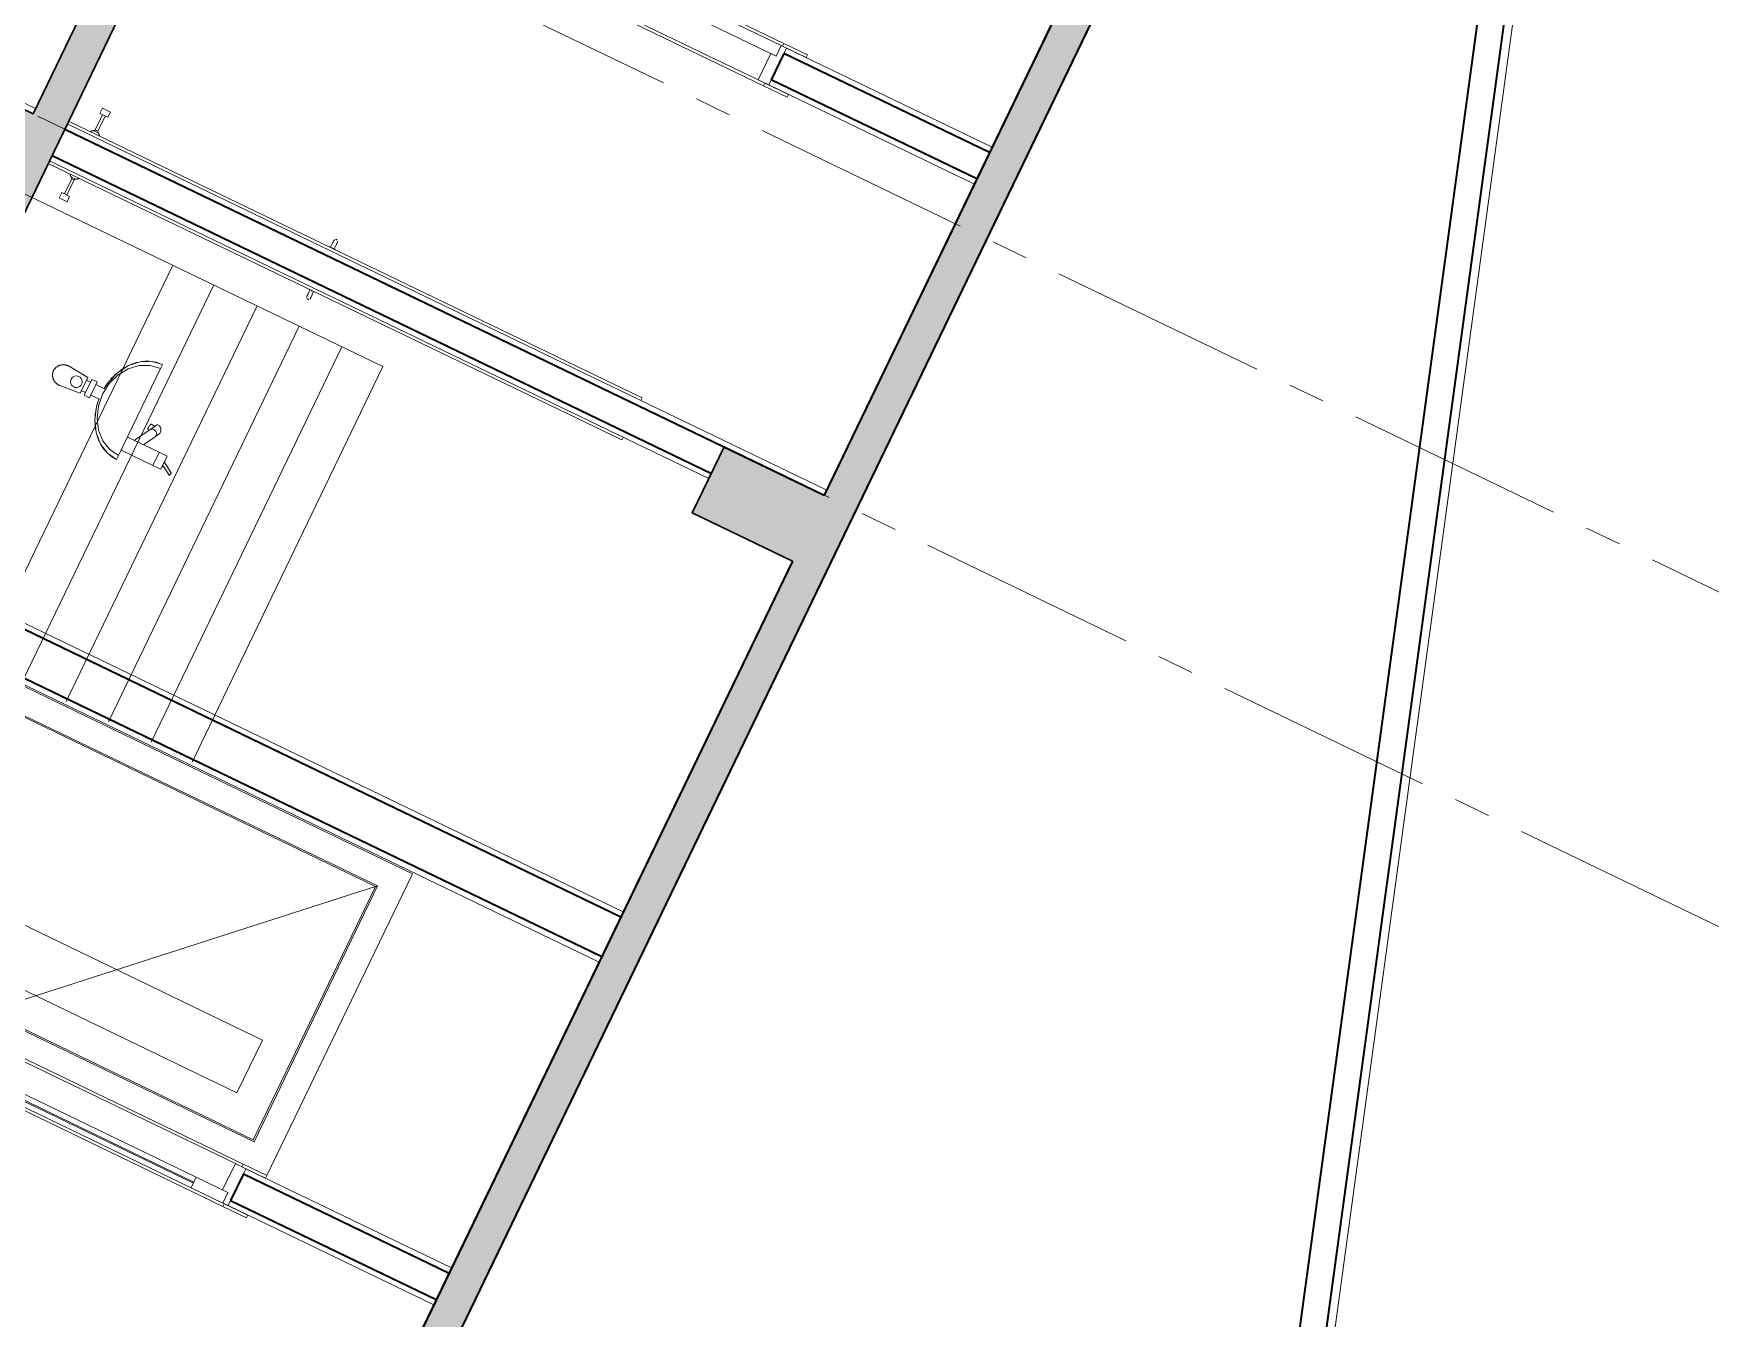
# Model space of a CAD drawing. Header units: millimetres. Extents: x 1373 to 40779, y 1939 to 6439.
# Drawn here: x 4977 to 5120.2, y 4655 to 4764.8 of the extents above; entities that cross this region are included whole.
import ezdxf

# ---------------------------------------------------------------- set-up
doc = ezdxf.new("R2010")
doc.units = ezdxf.units.MM
doc.linetypes.add('IMPORT-CENTER2', pattern=[112.5, 75, -12.5, 12.5, -12.5])
for name, color, linetype, lineweight in [('A-AREA-IDEN', 2, 'Continuous', 18), ('A-DETL', 6, 'Continuous', 30), ('A-DETL-GENF', 92, 'Continuous', 18), ('A-DOOR', 31, 'Continuous', 18), ('A-DOOR-FRAM', 31, 'Continuous', 18), ('A-FLOR-FNSH', 192, 'Continuous', 35), ('A-ROOF', 132, 'Continuous', 18), ('A-ROOF-FNSH', 132, 'Continuous', 18), ('A-WALL', 20, 'Continuous', 9), ('A-WALL-FNSH', 113, 'Continuous', 18), ('HESAPLAMALAR', 2, 'Continuous', 30), ('P-SANR-FIXT', 6, 'Continuous', 18), ('S-GRID', 252, 'IMPORT-CENTER2', 5), ('YAZI', 2, 'Continuous', 18)]:
    doc.layers.add(name, color=color, linetype=linetype, lineweight=lineweight)

# ---------------------------------------------------------------- blocks, each defined once
blk = doc.blocks.new('_MB_KAPI_CAMLI_B - _m_kapı_100_camlı-2073306-Schnitt 1')
at = {"layer": 'A-DOOR'}
for p, q in [((-493.75, 500.7), (-495.25, 500.7)), ((-495.25, 499.3), (-493.75, 499.3)), ((-493.75, 501.22), (-493.75, 500)), ((-493.75, 500), (-493.75, 498.78)), ((-500.65, 411.5), (-502.65, 411.5)), ((-502.65, 408.5), (-502.65, 411.5)), ((-502.65, 408.5), (-500.65, 408.5)), ((-500.65, 408.5), (-500.65, 411.5)), ((-494.9, 410.5), (-500.65, 410.5)), ((-500.65, 409.5), (-494.9, 409.5)), ((-494.9, 409.5), (-494.9, 410.5)), ((-494.48, 410.81), (-494.48, 409.19)), ((-494.48, 409.6), (-494.48, 409.19))]:
    blk.add_line(p, q, dxfattribs=at)
at = {"layer": 'A-DOOR', "flags": 128}
for points in [[(-495.25, 500.7), (-495.29, 500.7), (-495.33, 500.7), (-495.37, 500.7), (-495.41, 500.7), (-495.45, 500.7), (-495.49, 500.7), (-495.52, 500.7), (-495.56, 500.7), (-495.6, 500.7), (-495.64, 500.7), (-495.67, 500.7), (-495.71, 500.7), (-495.75, 500.7), (-495.78, 500.7), (-495.81, 500.7), (-495.85, 500.7), (-495.88, 500.7), (-495.91, 500.7), (-495.94, 500.7), (-495.97, 500.7), (-495.99, 500.7), (-496.02, 500.7), (-496.04, 500.7), (-496.07, 500.7), (-496.09, 500.7), (-496.11, 500.7), (-496.13, 500.7), (-496.15, 500.7), (-496.17, 500.7), (-496.18, 500.7), (-496.19, 500.7), (-496.21, 500.7), (-496.22, 500.7), (-496.23, 500.7), (-496.23, 500.7), (-496.24, 500.7), (-496.24, 500.7), (-496.25, 500.7), (-496.25, 500.7)], [(-496.25, 499.3), (-496.25, 499.3), (-496.25, 499.3), (-496.24, 499.3), (-496.24, 499.3), (-496.23, 499.3), (-496.22, 499.3), (-496.21, 499.3), (-496.2, 499.3), (-496.18, 499.3), (-496.17, 499.3), (-496.15, 499.3), (-496.14, 499.3), (-496.12, 499.3), (-496.1, 499.3), (-496.07, 499.3), (-496.05, 499.3), (-496.03, 499.3), (-496, 499.3), (-495.97, 499.3), (-495.95, 499.3), (-495.92, 499.3), (-495.89, 499.3), (-495.85, 499.3), (-495.82, 499.3), (-495.79, 499.3), (-495.75, 499.3), (-495.72, 499.3), (-495.68, 499.3), (-495.65, 499.3), (-495.61, 499.3), (-495.57, 499.3), (-495.54, 499.3), (-495.5, 499.3), (-495.46, 499.3), (-495.42, 499.3), (-495.38, 499.3), (-495.34, 499.3), (-495.3, 499.3), (-495.26, 499.3), (-495.25, 499.3)], [(-494.9, 410.5), (-494.88, 410.5), (-494.86, 410.51), (-494.84, 410.51), (-494.82, 410.52), (-494.8, 410.52), (-494.78, 410.53), (-494.76, 410.54), (-494.74, 410.54), (-494.72, 410.55), (-494.7, 410.56), (-494.68, 410.57), (-494.66, 410.58), (-494.65, 410.6), (-494.63, 410.61), (-494.62, 410.62), (-494.6, 410.64), (-494.58, 410.65), (-494.57, 410.67), (-494.56, 410.68), (-494.54, 410.7), (-494.53, 410.71), (-494.52, 410.73), (-494.51, 410.75), (-494.5, 410.77), (-494.49, 410.79), (-494.48, 410.8), (-494.48, 410.81)], [(-494.48, 409.19), (-494.49, 409.21), (-494.5, 409.23), (-494.51, 409.25), (-494.52, 409.27), (-494.53, 409.28), (-494.54, 409.3), (-494.56, 409.32), (-494.57, 409.33), (-494.58, 409.35), (-494.6, 409.36), (-494.61, 409.38), (-494.63, 409.39), (-494.65, 409.4), (-494.66, 409.41), (-494.68, 409.43), (-494.7, 409.44), (-494.72, 409.45), (-494.74, 409.46), (-494.75, 409.46), (-494.77, 409.47), (-494.79, 409.48), (-494.81, 409.48), (-494.83, 409.49), (-494.85, 409.49), (-494.87, 409.5), (-494.9, 409.5), (-494.9, 409.5)], [(-494.48, 410.81), (-494.45, 410.88), (-494.41, 410.95), (-494.37, 411.02), (-494.33, 411.09), (-494.28, 411.15), (-494.24, 411.22), (-494.19, 411.28), (-494.13, 411.34), (-494.08, 411.4), (-494.02, 411.46), (-493.96, 411.51), (-493.9, 411.56), (-493.84, 411.61), (-493.77, 411.66), (-493.7, 411.7), (-493.64, 411.74)], [(-493.63, 408.26), (-493.69, 408.3), (-493.76, 408.34), (-493.83, 408.38), (-493.89, 408.43), (-493.95, 408.48), (-494.01, 408.54), (-494.07, 408.59), (-494.13, 408.65), (-494.18, 408.71), (-494.23, 408.77), (-494.28, 408.84), (-494.32, 408.9), (-494.36, 408.97), (-494.4, 409.04), (-494.44, 409.11), (-494.47, 409.18), (-494.48, 409.19)]]:
    blk.add_lwpolyline(points, dxfattribs=at)
at = {"layer": 'A-DOOR'}
for start, end in [(150, 180), (180, 210), (75, 120), (240, 285)]:
    blk.add_arc((-496.25, 500), 0.7, start, end, dxfattribs=at)
blk = doc.blocks.new('_MB_KAPI_CAMLI_B - _m_kapı_100_camlı-V2-Schnitt 1')
at = {"layer": 'A-DOOR'}
for p, q in [((-205.65, 505), (-304.15, 608.5)), ((-207.65, 608), (-303.65, 608)), ((-303.65, 400), (-303.65, 608)), ((-207.65, 608), (-207.65, 400)), ((-239.65, 596), (-239.65, 416)), ((-239.65, 596), (-219.65, 596)), ((-219.65, 500.66), (-219.65, 596)), ((-205.65, 505), (-304.15, 400)), ((-217.65, 506.52), (-217.65, 500.67)), ((-214.32, 507.19), (-216.98, 507.19)), ((-213.65, 487.86), (-213.65, 506.52)), ((-216.65, 500.7), (-227.65, 500.7)), ((-227.65, 500.7), (-227.65, 500)), ((-227.65, 500), (-227.65, 499.3)), ((-227.65, 499.3), (-216.65, 499.3)), ((-219.65, 416), (-219.65, 499.32)), ((-217.65, 499.32), (-217.65, 487.86)), ((-216.98, 487.19), (-214.32, 487.19)), ((-215.9, 489.76), (-215.9, 491.39)), ((-215.4, 489.76), (-215.9, 489.76)), ((-215.4, 491.39), (-215.4, 489.76)), ((-239.65, 416), (-219.65, 416))]:
    blk.add_line(p, q, dxfattribs=at)
at = {"layer": 'A-DOOR', "flags": 128}
for points in [[(-215.65, 500.7), (-215.65, 500.7), (-215.65, 500.7), (-215.66, 500.7), (-215.66, 500.7), (-215.67, 500.7), (-215.68, 500.7), (-215.69, 500.7), (-215.7, 500.7), (-215.71, 500.7), (-215.73, 500.7), (-215.74, 500.7), (-215.76, 500.7), (-215.78, 500.7), (-215.8, 500.7), (-215.82, 500.7), (-215.85, 500.7), (-215.87, 500.7), (-215.9, 500.7), (-215.92, 500.7), (-215.95, 500.7), (-215.98, 500.7), (-216.01, 500.7), (-216.04, 500.7), (-216.08, 500.7), (-216.11, 500.7), (-216.14, 500.7), (-216.18, 500.7), (-216.21, 500.7), (-216.25, 500.7), (-216.29, 500.7), (-216.32, 500.7), (-216.36, 500.7), (-216.4, 500.7), (-216.44, 500.7), (-216.48, 500.7), (-216.52, 500.7), (-216.56, 500.7), (-216.6, 500.7), (-216.64, 500.7), (-216.65, 500.7)], [(-216.65, 499.3), (-216.61, 499.3), (-216.57, 499.3), (-216.53, 499.3), (-216.49, 499.3), (-216.45, 499.3), (-216.41, 499.3), (-216.37, 499.3), (-216.33, 499.3), (-216.3, 499.3), (-216.26, 499.3), (-216.22, 499.3), (-216.19, 499.3), (-216.15, 499.3), (-216.12, 499.3), (-216.08, 499.3), (-216.05, 499.3), (-216.02, 499.3), (-215.99, 499.3), (-215.96, 499.3), (-215.93, 499.3), (-215.9, 499.3), (-215.88, 499.3), (-215.85, 499.3), (-215.83, 499.3), (-215.81, 499.3), (-215.79, 499.3), (-215.77, 499.3), (-215.75, 499.3), (-215.73, 499.3), (-215.72, 499.3), (-215.7, 499.3), (-215.69, 499.3), (-215.68, 499.3), (-215.67, 499.3), (-215.66, 499.3), (-215.66, 499.3), (-215.65, 499.3), (-215.65, 499.3), (-215.65, 499.3)]]:
    blk.add_lwpolyline(points, dxfattribs=at)
at = {"layer": 'A-DOOR'}
for centre, radius, start, end in [((-216.98, 506.52), 0.668, 90, 180), ((-214.32, 506.52), 0.668, 0, 90), ((-215.65, 500), 1.22, 0, 146.1363), ((-215.65, 500), 1.22, 213.8668, 0), ((-215.65, 500), 0.7, 60, 105), ((-215.65, 500), 0.7, 255, 300), ((-215.65, 500), 0.7, 0, 30), ((-215.65, 500), 0.7, 330, 0), ((-216.98, 487.86), 0.668, 180, 270), ((-215.65, 491.83), 0.5, 300, 240), ((-214.32, 487.86), 0.668, 270, 0), ((-215.65, 410), 3, 90, 270), ((-215.65, 410), 3, 270, 90), ((-215.65, 410), 1.98, 180, 270), ((-215.65, 410), 1.98, 120.302, 150.8747), ((-215.65, 410), 1.5, 90, 270), ((-215.65, 410), 1.98, 90, 105.0438), ((-215.65, 410), 1.98, 0, 90), ((-215.65, 410), 1.5, 270, 90), ((-215.65, 410), 1.98, 270, 285.0438), ((-215.65, 410), 1.98, 300.302, 330.8747)]:
    blk.add_arc(centre, radius, start, end, dxfattribs=at)
at = {"layer": 'A-DOOR-FRAM'}
for p, q in [((-198.65, 617.5), (-313.15, 617.5)), ((-313.15, 617.5), (-313.15, 400)), ((-304.15, 608.5), (-207.15, 608.5)), ((-304.15, 400), (-304.15, 608.5)), ((-303.65, 400), (-303.65, 608)), ((-303.65, 608), (-207.65, 608)), ((-207.65, 400), (-207.65, 608)), ((-207.15, 608.5), (-207.15, 400))]:
    blk.add_line(p, q, dxfattribs=at)
blk = doc.blocks.new('_MB_KAPI_CAMLI_B - _m_kapı_80_camlı-2074372-Schnitt 1')
at = {"layer": 'A-DOOR'}
for p, q in [((-187.65, 608), (-187.65, 596)), ((-183.65, 608), (-187.65, 608)), ((-183.65, 596), (-183.65, 608)), ((-187.65, 596), (-183.65, 596)), ((-187.65, 416), (-187.65, 596)), ((-185.45, 596), (-185.85, 596)), ((-185.85, 596), (-185.85, 416)), ((-185.45, 416), (-185.45, 596)), ((-183.65, 416), (-183.65, 596)), ((-187.65, 507.19), (-188.45, 507.19)), ((-188.45, 507.19), (-188.45, 507.1)), ((-188.45, 507.19), (-188.45, 506.52)), ((-188.45, 487.86), (-188.45, 506.52)), ((-182.85, 507.19), (-183.65, 507.19)), ((-182.85, 506.52), (-182.85, 507.19)), ((-182.85, 507.1), (-182.85, 507.19)), ((-182.85, 506.52), (-182.85, 487.86)), ((-188.75, 500.7), (-190.25, 500.7)), ((-190.25, 499.3), (-188.75, 499.3)), ((-188.45, 501.22), (-188.75, 501.22)), ((-188.75, 501.22), (-188.75, 500)), ((-188.75, 500), (-188.75, 498.78)), ((-188.75, 498.78), (-188.45, 498.78)), ((-182.55, 501.22), (-182.85, 501.22)), ((-182.85, 498.78), (-182.55, 498.78)), ((-182.55, 500), (-182.55, 501.22)), ((-181.05, 500.7), (-182.55, 500.7)), ((-182.55, 498.78), (-182.55, 500)), ((-182.55, 499.3), (-181.05, 499.3)), ((-188.45, 487.86), (-188.45, 487.19)), ((-188.45, 487.28), (-188.45, 487.19)), ((-188.45, 487.19), (-187.65, 487.19)), ((-183.65, 487.19), (-182.85, 487.19)), ((-182.85, 487.19), (-182.85, 487.86)), ((-182.85, 487.19), (-182.85, 487.28)), ((-187.65, 416), (-187.65, 400)), ((-183.65, 416), (-187.65, 416)), ((-185.85, 416), (-185.45, 416)), ((-183.65, 400), (-183.65, 416)), ((-183.35, 413), (-183.65, 413)), ((-183.35, 413), (-183.35, 407)), ((-183.65, 407), (-183.35, 407)), ((-181.82, 409.19), (-181.82, 410.81)), ((-175.65, 410.5), (-181.4, 410.5)), ((-181.4, 410.5), (-181.4, 409.5)), ((-181.4, 409.5), (-175.65, 409.5)), ((-173.65, 411.5), (-175.65, 411.5)), ((-175.65, 411.5), (-175.65, 408.5)), ((-175.65, 408.5), (-173.65, 408.5)), ((-173.65, 411.5), (-173.65, 408.5)), ((-187.65, 400), (-183.65, 400))]:
    blk.add_line(p, q, dxfattribs=at)
at = {"layer": 'A-DOOR', "flags": 128}
for points in [[(-191.95, 500.03), (-191.95, 500.06), (-191.94, 500.08), (-191.94, 500.11), (-191.93, 500.14), (-191.93, 500.17), (-191.92, 500.19), (-191.91, 500.22), (-191.9, 500.25), (-191.89, 500.27), (-191.88, 500.3), (-191.87, 500.32), (-191.86, 500.35), (-191.84, 500.37), (-191.83, 500.4), (-191.81, 500.42), (-191.79, 500.44), (-191.77, 500.46), (-191.76, 500.48), (-191.74, 500.5), (-191.72, 500.52), (-191.69, 500.54), (-191.67, 500.56), (-191.65, 500.57), (-191.63, 500.59)], [(-191.64, 499.42), (-191.67, 499.44), (-191.69, 499.46), (-191.71, 499.47), (-191.73, 499.49), (-191.75, 499.51), (-191.77, 499.53), (-191.79, 499.55), (-191.81, 499.58), (-191.82, 499.6), (-191.84, 499.62), (-191.85, 499.65), (-191.87, 499.67), (-191.88, 499.7), (-191.89, 499.72), (-191.9, 499.75), (-191.91, 499.77), (-191.92, 499.8), (-191.93, 499.83), (-191.93, 499.85), (-191.94, 499.88), (-191.94, 499.91), (-191.95, 499.94), (-191.95, 499.96)], [(-191.25, 499.3), (-191.28, 499.3), (-191.3, 499.3), (-191.33, 499.31), (-191.36, 499.31), (-191.39, 499.31), (-191.41, 499.32), (-191.44, 499.33), (-191.47, 499.34), (-191.5, 499.34), (-191.52, 499.36), (-191.55, 499.37), (-191.57, 499.38), (-191.6, 499.39)], [(-191.58, 500.62), (-191.55, 500.63), (-191.53, 500.64), (-191.5, 500.65), (-191.48, 500.66), (-191.45, 500.67), (-191.42, 500.68), (-191.4, 500.68), (-191.37, 500.69), (-191.34, 500.69), (-191.31, 500.7), (-191.28, 500.7), (-191.26, 500.7), (-191.25, 500.7)], [(-191.25, 500.7), (-191.25, 500.7), (-191.25, 500.7), (-191.24, 500.7), (-191.24, 500.7), (-191.23, 500.7), (-191.22, 500.7), (-191.21, 500.7), (-191.2, 500.7), (-191.18, 500.7), (-191.17, 500.7), (-191.15, 500.7), (-191.14, 500.7), (-191.12, 500.7), (-191.1, 500.7), (-191.07, 500.7), (-191.05, 500.7), (-191.03, 500.7), (-191, 500.7), (-190.97, 500.7), (-190.95, 500.7), (-190.92, 500.7), (-190.89, 500.7), (-190.85, 500.7), (-190.82, 500.7), (-190.79, 500.7), (-190.75, 500.7), (-190.72, 500.7), (-190.68, 500.7), (-190.65, 500.7), (-190.61, 500.7), (-190.57, 500.7), (-190.54, 500.7), (-190.5, 500.7), (-190.46, 500.7), (-190.42, 500.7), (-190.38, 500.7), (-190.34, 500.7), (-190.3, 500.7), (-190.26, 500.7), (-190.25, 500.7)], [(-190.25, 499.3), (-190.29, 499.3), (-190.33, 499.3), (-190.37, 499.3), (-190.41, 499.3), (-190.45, 499.3), (-190.49, 499.3), (-190.52, 499.3), (-190.56, 499.3), (-190.6, 499.3), (-190.64, 499.3), (-190.67, 499.3), (-190.71, 499.3), (-190.75, 499.3), (-190.78, 499.3), (-190.81, 499.3), (-190.85, 499.3), (-190.88, 499.3), (-190.91, 499.3), (-190.94, 499.3), (-190.97, 499.3), (-190.99, 499.3), (-191.02, 499.3), (-191.04, 499.3), (-191.07, 499.3), (-191.09, 499.3), (-191.11, 499.3), (-191.13, 499.3), (-191.15, 499.3), (-191.17, 499.3), (-191.18, 499.3), (-191.19, 499.3), (-191.21, 499.3), (-191.22, 499.3), (-191.23, 499.3), (-191.23, 499.3), (-191.24, 499.3), (-191.24, 499.3), (-191.25, 499.3), (-191.25, 499.3)], [(-181.05, 500.7), (-181.01, 500.7), (-180.97, 500.7), (-180.93, 500.7), (-180.89, 500.7), (-180.85, 500.7), (-180.81, 500.7), (-180.77, 500.7), (-180.73, 500.7), (-180.7, 500.7), (-180.66, 500.7), (-180.62, 500.7), (-180.59, 500.7), (-180.55, 500.7), (-180.52, 500.7), (-180.48, 500.7), (-180.45, 500.7), (-180.42, 500.7), (-180.39, 500.7), (-180.36, 500.7), (-180.33, 500.7), (-180.3, 500.7), (-180.28, 500.7), (-180.25, 500.7), (-180.23, 500.7), (-180.21, 500.7), (-180.19, 500.7), (-180.17, 500.7), (-180.15, 500.7), (-180.13, 500.7), (-180.12, 500.7), (-180.1, 500.7), (-180.09, 500.7), (-180.08, 500.7), (-180.07, 500.7), (-180.06, 500.7), (-180.06, 500.7), (-180.05, 500.7), (-180.05, 500.7), (-180.05, 500.7)], [(-180.05, 499.3), (-180.05, 499.3), (-180.05, 499.3), (-180.06, 499.3), (-180.06, 499.3), (-180.07, 499.3), (-180.08, 499.3), (-180.09, 499.3), (-180.1, 499.3), (-180.11, 499.3), (-180.13, 499.3), (-180.14, 499.3), (-180.16, 499.3), (-180.18, 499.3), (-180.2, 499.3), (-180.22, 499.3), (-180.25, 499.3), (-180.27, 499.3), (-180.3, 499.3), (-180.32, 499.3), (-180.35, 499.3), (-180.38, 499.3), (-180.41, 499.3), (-180.44, 499.3), (-180.48, 499.3), (-180.51, 499.3), (-180.54, 499.3), (-180.58, 499.3), (-180.61, 499.3), (-180.65, 499.3), (-180.69, 499.3), (-180.72, 499.3), (-180.76, 499.3), (-180.8, 499.3), (-180.84, 499.3), (-180.88, 499.3), (-180.92, 499.3), (-180.96, 499.3), (-181, 499.3), (-181.04, 499.3), (-181.05, 499.3)], [(-180.05, 500.7), (-180.02, 500.7), (-179.99, 500.7), (-179.96, 500.69), (-179.94, 500.69), (-179.91, 500.69), (-179.88, 500.68), (-179.86, 500.67), (-179.83, 500.66), (-179.8, 500.66), (-179.78, 500.64), (-179.75, 500.63), (-179.73, 500.62), (-179.7, 500.61)], [(-179.72, 499.38), (-179.74, 499.37), (-179.77, 499.36), (-179.79, 499.35), (-179.82, 499.34), (-179.85, 499.33), (-179.87, 499.32), (-179.9, 499.32), (-179.93, 499.31), (-179.96, 499.31), (-179.99, 499.3), (-180.01, 499.3), (-180.04, 499.3), (-180.05, 499.3)], [(-179.35, 499.97), (-179.35, 499.94), (-179.35, 499.92), (-179.36, 499.89), (-179.36, 499.86), (-179.37, 499.83), (-179.38, 499.81), (-179.38, 499.78), (-179.39, 499.75), (-179.4, 499.73), (-179.42, 499.7), (-179.43, 499.68), (-179.44, 499.65), (-179.46, 499.63), (-179.47, 499.6), (-179.49, 499.58), (-179.5, 499.56), (-179.52, 499.54), (-179.54, 499.52), (-179.56, 499.5), (-179.58, 499.48), (-179.6, 499.46), (-179.62, 499.44), (-179.65, 499.43), (-179.67, 499.41)], [(-179.65, 500.58), (-179.63, 500.56), (-179.61, 500.54), (-179.59, 500.53), (-179.57, 500.51), (-179.55, 500.49), (-179.53, 500.47), (-179.51, 500.45), (-179.49, 500.42), (-179.48, 500.4), (-179.46, 500.38), (-179.44, 500.35), (-179.43, 500.33), (-179.42, 500.3), (-179.41, 500.28), (-179.4, 500.25), (-179.39, 500.23), (-179.38, 500.2), (-179.37, 500.17), (-179.36, 500.15), (-179.36, 500.12), (-179.35, 500.09), (-179.35, 500.06), (-179.35, 500.04)], [(-183.35, 411.98), (-183.27, 411.96), (-183.19, 411.95), (-183.11, 411.93), (-183.04, 411.9), (-182.96, 411.88), (-182.89, 411.85), (-182.81, 411.82), (-182.74, 411.78), (-182.67, 411.74), (-182.6, 411.7), (-182.53, 411.66), (-182.47, 411.62), (-182.41, 411.57), (-182.34, 411.52), (-182.28, 411.46), (-182.23, 411.41), (-182.17, 411.35), (-182.12, 411.29), (-182.07, 411.23), (-182.02, 411.16), (-181.98, 411.1), (-181.93, 411.03), (-181.89, 410.96), (-181.86, 410.89), (-181.82, 410.82), (-181.82, 410.81)], [(-181.82, 409.19), (-181.85, 409.12), (-181.89, 409.05), (-181.93, 408.98), (-181.97, 408.91), (-182.01, 408.85), (-182.06, 408.78), (-182.11, 408.72), (-182.16, 408.66), (-182.22, 408.6), (-182.28, 408.54), (-182.34, 408.49), (-182.4, 408.44), (-182.46, 408.39), (-182.53, 408.34), (-182.59, 408.3), (-182.66, 408.26), (-182.73, 408.22), (-182.8, 408.19), (-182.88, 408.15), (-182.95, 408.13), (-183.03, 408.1), (-183.1, 408.08), (-183.18, 408.06), (-183.26, 408.04), (-183.34, 408.02), (-183.35, 408.02)], [(-181.82, 410.81), (-181.81, 410.79), (-181.8, 410.77), (-181.79, 410.75), (-181.78, 410.73), (-181.77, 410.72), (-181.75, 410.7), (-181.74, 410.68), (-181.73, 410.67), (-181.71, 410.65), (-181.7, 410.64), (-181.68, 410.62), (-181.67, 410.61), (-181.65, 410.6), (-181.63, 410.59), (-181.62, 410.57), (-181.6, 410.56), (-181.58, 410.55), (-181.56, 410.54), (-181.54, 410.54), (-181.52, 410.53), (-181.5, 410.52), (-181.48, 410.52), (-181.46, 410.51), (-181.44, 410.51), (-181.42, 410.5), (-181.4, 410.5), (-181.4, 410.5)], [(-181.4, 409.5), (-181.42, 409.5), (-181.44, 409.49), (-181.46, 409.49), (-181.48, 409.48), (-181.5, 409.48), (-181.52, 409.47), (-181.54, 409.46), (-181.56, 409.46), (-181.58, 409.45), (-181.6, 409.44), (-181.61, 409.43), (-181.63, 409.42), (-181.65, 409.4), (-181.67, 409.39), (-181.68, 409.38), (-181.7, 409.36), (-181.71, 409.35), (-181.73, 409.33), (-181.74, 409.32), (-181.75, 409.3), (-181.77, 409.29), (-181.78, 409.27), (-181.79, 409.25), (-181.8, 409.23), (-181.81, 409.21), (-181.82, 409.2), (-181.82, 409.19)]]:
    blk.add_lwpolyline(points, dxfattribs=at)
at = {"layer": 'A-DOOR'}
for centre, start, end in [((-191.25, 500), 0, 180), ((-191.25, 500), 180, 0), ((-180.05, 500), 0, 180), ((-180.05, 500), 180, 0)]:
    blk.add_arc(centre, 0.7, start, end, dxfattribs=at)
at = {"layer": 'A-DOOR-FRAM'}
for p, q in [((-198.65, 617.5), (-198.65, 608.5)), ((-197.65, 617.5), (-198.65, 617.5)), ((-197.65, 608.5), (-197.65, 617.5)), ((-182.65, 617.5), (-183.65, 617.5)), ((-183.65, 617.5), (-183.65, 608.5)), ((-182.65, 608.5), (-182.65, 617.5)), ((-198.65, 608.5), (-197.65, 608.5)), ((-198.65, 400), (-198.65, 608.5)), ((-197.65, 610), (-197.65, 606)), ((-183.65, 610), (-197.65, 610)), ((-187.65, 606), (-187.65, 608)), ((-187.65, 608), (-183.65, 608)), ((-183.65, 608), (-183.65, 610)), ((-183.65, 608.5), (-182.65, 608.5)), ((-182.65, 608.5), (-182.65, 501.06)), ((-197.65, 606), (-187.65, 606)), ((-197.65, 400), (-197.65, 606)), ((-182.65, 498.94), (-182.65, 411.64)), ((-182.65, 408.38), (-182.65, 400))]:
    blk.add_line(p, q, dxfattribs=at)
blk = doc.blocks.new('_MB_KAPI_CAMLI_B - _m_kapı_80_camlı-V3-Schnitt 1')
at = {"layer": 'A-DOOR'}
for p, q in [((-477.55, 500), (-477.55, 501.22)), ((-476.05, 500.7), (-477.55, 500.7)), ((-477.55, 498.78), (-477.55, 500)), ((-477.55, 499.3), (-476.05, 499.3)), ((-476.82, 409.19), (-476.82, 410.81)), ((-476.82, 409.19), (-476.82, 409.6)), ((-470.65, 410.5), (-476.4, 410.5)), ((-476.4, 410.5), (-476.4, 409.5)), ((-476.4, 409.5), (-470.65, 409.5)), ((-468.65, 411.5), (-470.65, 411.5)), ((-470.65, 411.5), (-470.65, 408.5)), ((-470.65, 408.5), (-468.65, 408.5)), ((-468.65, 411.5), (-468.65, 408.5))]:
    blk.add_line(p, q, dxfattribs=at)
at = {"layer": 'A-DOOR', "flags": 128}
for points in [[(-475.05, 500.7), (-475.05, 500.7), (-475.05, 500.7), (-475.06, 500.7), (-475.06, 500.7), (-475.07, 500.7), (-475.08, 500.7), (-475.09, 500.7), (-475.1, 500.7), (-475.11, 500.7), (-475.13, 500.7), (-475.14, 500.7), (-475.16, 500.7), (-475.18, 500.7), (-475.2, 500.7), (-475.22, 500.7), (-475.25, 500.7), (-475.27, 500.7), (-475.3, 500.7), (-475.32, 500.7), (-475.35, 500.7), (-475.38, 500.7), (-475.41, 500.7), (-475.44, 500.7), (-475.48, 500.7), (-475.51, 500.7), (-475.54, 500.7), (-475.58, 500.7), (-475.61, 500.7), (-475.65, 500.7), (-475.69, 500.7), (-475.72, 500.7), (-475.76, 500.7), (-475.8, 500.7), (-475.84, 500.7), (-475.88, 500.7), (-475.92, 500.7), (-475.96, 500.7), (-476, 500.7), (-476.04, 500.7), (-476.05, 500.7)], [(-476.05, 499.3), (-476.01, 499.3), (-475.97, 499.3), (-475.93, 499.3), (-475.89, 499.3), (-475.85, 499.3), (-475.81, 499.3), (-475.77, 499.3), (-475.73, 499.3), (-475.7, 499.3), (-475.66, 499.3), (-475.62, 499.3), (-475.59, 499.3), (-475.55, 499.3), (-475.52, 499.3), (-475.48, 499.3), (-475.45, 499.3), (-475.42, 499.3), (-475.39, 499.3), (-475.36, 499.3), (-475.33, 499.3), (-475.3, 499.3), (-475.28, 499.3), (-475.25, 499.3), (-475.23, 499.3), (-475.21, 499.3), (-475.19, 499.3), (-475.17, 499.3), (-475.15, 499.3), (-475.13, 499.3), (-475.12, 499.3), (-475.1, 499.3), (-475.09, 499.3), (-475.08, 499.3), (-475.07, 499.3), (-475.06, 499.3), (-475.06, 499.3), (-475.05, 499.3), (-475.05, 499.3), (-475.05, 499.3)], [(-477.67, 411.74), (-477.6, 411.7), (-477.53, 411.66), (-477.47, 411.62), (-477.41, 411.57), (-477.34, 411.52), (-477.28, 411.46), (-477.23, 411.41), (-477.17, 411.35), (-477.12, 411.29), (-477.07, 411.23), (-477.02, 411.16), (-476.98, 411.1), (-476.93, 411.03), (-476.89, 410.96), (-476.86, 410.89), (-476.82, 410.82), (-476.82, 410.81)], [(-476.82, 409.19), (-476.85, 409.12), (-476.89, 409.05), (-476.93, 408.98), (-476.97, 408.91), (-477.01, 408.85), (-477.06, 408.78), (-477.11, 408.72), (-477.16, 408.66), (-477.22, 408.6), (-477.28, 408.54), (-477.34, 408.49), (-477.4, 408.44), (-477.46, 408.39), (-477.53, 408.34), (-477.59, 408.3), (-477.66, 408.26)], [(-476.82, 410.81), (-476.81, 410.79), (-476.8, 410.77), (-476.79, 410.75), (-476.78, 410.73), (-476.77, 410.72), (-476.75, 410.7), (-476.74, 410.68), (-476.73, 410.67), (-476.71, 410.65), (-476.7, 410.64), (-476.68, 410.62), (-476.67, 410.61), (-476.65, 410.6), (-476.63, 410.59), (-476.62, 410.57), (-476.6, 410.56), (-476.58, 410.55), (-476.56, 410.54), (-476.54, 410.54), (-476.52, 410.53), (-476.5, 410.52), (-476.48, 410.52), (-476.46, 410.51), (-476.44, 410.51), (-476.42, 410.5), (-476.4, 410.5), (-476.4, 410.5)], [(-476.4, 409.5), (-476.42, 409.5), (-476.44, 409.49), (-476.46, 409.49), (-476.48, 409.48), (-476.5, 409.48), (-476.52, 409.47), (-476.54, 409.46), (-476.56, 409.46), (-476.58, 409.45), (-476.6, 409.44), (-476.61, 409.43), (-476.63, 409.42), (-476.65, 409.4), (-476.67, 409.39), (-476.68, 409.38), (-476.7, 409.36), (-476.71, 409.35), (-476.73, 409.33), (-476.74, 409.32), (-476.75, 409.3), (-476.77, 409.29), (-476.78, 409.27), (-476.79, 409.25), (-476.8, 409.23), (-476.81, 409.21), (-476.82, 409.2), (-476.82, 409.19)]]:
    blk.add_lwpolyline(points, dxfattribs=at)
at = {"layer": 'A-DOOR'}
for start, end in [(60, 105), (255, 300), (0, 30), (330, 0)]:
    blk.add_arc((-475.05, 500), 0.7, start, end, dxfattribs=at)
at = {"layer": 'A-DOOR-FRAM'}
for p, q in [((-493.65, 400), (-493.65, 617.5)), ((-492.65, 617.5), (-493.65, 617.5)), ((-477.65, 617.5), (-478.65, 617.5)), ((-477.65, 617.5), (-477.65, 400))]:
    blk.add_line(p, q, dxfattribs=at)
blk = doc.blocks.new('_MB_KAPI_CAMLI_B - _m_kapı_90_camlı-2078673-Schnitt 1')
at = {"layer": 'A-DOOR'}
for p, q in [((-618.65, 608), (-622.65, 608)), ((-622.65, 608), (-622.65, 400)), ((-618.65, 400), (-618.65, 608)), ((-622.65, 400), (-618.65, 400))]:
    blk.add_line(p, q, dxfattribs=at)
at = {"layer": 'A-DOOR-FRAM'}
for p, q in [((-623.65, 617.5), (-623.65, 608.5)), ((-622.65, 617.5), (-623.65, 617.5)), ((-622.65, 608.5), (-622.65, 617.5)), ((-607.65, 617.5), (-608.65, 617.5)), ((-608.65, 617.5), (-608.65, 608.5)), ((-607.65, 608.5), (-607.65, 617.5)), ((-623.65, 608.5), (-622.65, 608.5)), ((-623.65, 400), (-623.65, 608.5)), ((-608.65, 610), (-622.65, 610)), ((-622.65, 610), (-622.65, 608)), ((-622.65, 608), (-618.65, 608)), ((-618.65, 608), (-618.65, 606)), ((-608.65, 606), (-608.65, 610)), ((-608.65, 608.5), (-607.65, 608.5)), ((-607.65, 608.5), (-607.65, 400)), ((-618.65, 606), (-608.65, 606)), ((-608.65, 606), (-608.65, 400))]:
    blk.add_line(p, q, dxfattribs=at)
blk = doc.blocks.new('A$Cb0e8746a')
at = {"layer": 'YAZI', "linetype": 'Continuous', "lineweight": 0}
for p, q in [((0.02, 171.86), (150.05, 171.86)), ((0.02, 171.86), (0.09, 0)), ((150.05, 156.33), (0.02, 156.33)), ((150.05, 140.15), (0.02, 140.15)), ((150.05, 124.15), (0.02, 124.15)), ((150.05, 107.74), (0.02, 107.74)), ((150.05, 92.15), (0, 92.15))]:
    blk.add_line(p, q, dxfattribs=at)
blk = doc.blocks.new('A$C30a75ea0')
at = {"layer": 'A-DETL-GENF'}
h = blk.add_hatch(dxfattribs=at)
h.set_pattern_fill('ANSI33', color=153, style=0)
h.set_pattern_definition([(45, (-27770.17, 3654.365), (-4.490128, 4.490128), []), (45, (-27765.68, 3654.365), (-4.490128, 4.490128), [3.175, -1.5875])])
h.paths.add_polyline_path([(1940.75, 535.19), (1940.75, 2323.19), (2190.75, 2323.19), (2190.75, 2285.19), (2215.75, 2285.19), (2215.75, 2323.19), (2791.04, 2323.19), (2791.04, 2285.19), (2816.04, 2285.19), (2816.04, 2323.19), (2997.07, 2323.19), (2997.07, 2335.19), (2190.75, 2335.19), (1940.75, 2335.19), (1940.75, 2500.19), (1700.75, 2500.19), (1700.75, 2335.19), (601.03, 2335.19), (601.03, 2323.19), (731.03, 2323.19), (731.03, 2285.19), (756.03, 2285.19), (756.03, 2323.19), (1245.75, 2323.19), (1245.75, 2285.19), (1270.75, 2285.19), (1270.75, 2323.19), (1700.75, 2323.19), (1700.75, 2035.19), (630.76, 2035.19), (630.76, 2023.19), (731.03, 2023.19), (731.03, 1985.19), (756.03, 1985.19), (756.03, 2023.19), (1245.75, 2023.19), (1245.75, 1985.19), (1270.75, 1985.19), (1270.75, 2023.19), (1700.75, 2023.19), (1700.75, 1735.19), (630.76, 1735.19), (630.76, 1723.19), (731.03, 1723.19), (731.03, 1685.19), (756.03, 1685.19), (756.03, 1723.19), (1245.75, 1723.19), (1245.75, 1685.19), (1270.75, 1685.19), (1270.75, 1723.19), (1700.75, 1723.19), (1700.75, 1435.19), (630.76, 1435.19), (630.76, 1423.19), (731.03, 1423.19), (731.03, 1385.19), (756.03, 1385.19), (756.03, 1423.19), (1245.75, 1423.19), (1245.75, 1385.19), (1270.75, 1385.19), (1270.75, 1423.19), (1700.75, 1423.19), (1700.75, 1135.19), (630.76, 1135.19), (630.76, 1123.19), (731.03, 1123.19), (731.03, 1085.19), (756.03, 1085.19), (756.03, 1123.19), (1245.75, 1123.19), (1245.75, 1085.19), (1270.75, 1085.19), (1270.75, 1123.19), (1700.75, 1123.19), (1700.75, 835.19), (731.03, 835.19), (731.03, 805.19), (430.71, 805.19), (430.72, 535.19), (430.72, 505.19), (731.03, 505.19), (731.03, 475.19), (1700.75, 475.19), (1700.75, 345.19), (1940.75, 345.19), (1940.75, 475.19), (2816.04, 475.19), (2866.04, 475.19), (2866.04, 535.19), (2816.04, 535.19), (2816.04, 835.19), (2791.9, 835.19), (2190.75, 835.19), (2190.75, 785.19), (2215.75, 785.19), (2215.75, 823.19), (2791.9, 823.19), (2791.9, 535.19)])
h.paths.add_polyline_path([(1915.75, 385.19), (1725.75, 385.19), (1725.75, 535.19), (1725.75, 2485.19), (1915.75, 2485.19), (1915.75, 2035.19), (1915.75, 535.19)], flags=16)
h.paths.add_polyline_path([(1700.75, 535.19), (455.71, 535.19), (455.71, 790.56), (731.03, 790.56), (756.03, 789.56), (756.03, 823.19), (1245.75, 823.19), (1245.75, 785.19), (1270.75, 785.19), (1270.75, 823.19), (1700.75, 823.19)], flags=16)
at = {"layer": 'A-DETL'}
for points in [[(601.03, 2335.19), (601.03, 2323.19), (731.03, 2323.19), (731.03, 2285.19), (756.03, 2285.19), (756.03, 2323.19), (1245.75, 2323.19), (1245.75, 2285.19), (1270.75, 2285.19), (1270.75, 2323.19), (1700.75, 2323.19)], [(1700.75, 2335.19), (601.03, 2335.19)], [(630.76, 2035.19), (630.76, 2023.19), (731.03, 2023.19), (731.03, 1985.19), (756.03, 1985.19), (756.03, 2023.19), (1245.75, 2023.19), (1245.75, 1985.19), (1270.75, 1985.19), (1270.75, 2023.19), (1700.75, 2023.19)], [(1700.75, 2035.19), (630.76, 2035.19)]]:
    blk.add_lwpolyline(points, dxfattribs=at)
at = {"layer": 'A-FLOR-FNSH', "color": 250}
for p, q in [((1700.75, 2335.19), (601.03, 2335.19)), ((756.03, 2323.19), (1245.75, 2323.19)), ((1270.75, 2323.19), (1700.75, 2323.19))]:
    blk.add_line(p, q, dxfattribs=at)
at = {"layer": 'A-ROOF', "color": 241, "lineweight": 35, "true_color": 0xf7abae}
for p, q in [((608.84, 2335.19), (1503.01, 2625.73)), ((637.97, 2335.19), (1503.01, 2616.26))]:
    blk.add_line(p, q, dxfattribs=at)
at = {"layer": 'A-ROOF-FNSH', "color": 7}
blk.add_line((1503.01, 2628.88), (601.03, 2335.81), dxfattribs=at)
at = {"layer": 'A-WALL', "lineweight": 35}
for p, q in [((1115.75, 2323.19), (1115.75, 2245.19)), ((1125.75, 2323.19), (1125.75, 2245.19)), ((1245.75, 2035.19), (1245.75, 2323.19)), ((1405.75, 2323.19), (1405.75, 2035.19)), ((1420.75, 2323.19), (1420.75, 2035.19)), ((1540.75, 2245.19), (1540.75, 2323.19)), ((1550.75, 2245.19), (1550.75, 2323.19)), ((1255.75, 2035.19), (1255.75, 2285.19)), ((1115.75, 2245.19), (1125.75, 2245.19)), ((1540.75, 2245.19), (1550.75, 2245.19))]:
    blk.add_line(p, q, dxfattribs=at)
at = {"layer": 'A-WALL-FNSH', "color": 7, "lineweight": 9}
for p, q in [((1113.75, 2323.19), (1113.75, 2245.19)), ((1127.75, 2245.19), (1127.75, 2323.19)), ((1243.75, 2323.19), (1243.75, 2035.19)), ((1403.75, 2323.19), (1403.75, 2035.19)), ((1422.75, 2035.19), (1422.75, 2323.19)), ((1538.75, 2323.19), (1538.75, 2245.19)), ((1552.75, 2245.19), (1552.75, 2323.19)), ((1257.75, 2035.19), (1257.75, 2285.19)), ((1113.75, 2245.19), (1115.75, 2245.19)), ((1125.75, 2245.19), (1127.75, 2245.19)), ((1538.75, 2245.19), (1540.75, 2245.19)), ((1550.75, 2245.19), (1552.75, 2245.19)), ((1243.75, 2023.19), (1243.75, 1735.19))]:
    blk.add_line(p, q, dxfattribs=at)
at = {"layer": 'P-SANR-FIXT', "color": 8}
for p, q in [((1331.19, 2115.19), (1331.19, 2112.19)), ((1331.49, 2115.19), (1331.19, 2115.19)), ((1336.19, 2115.19), (1331.49, 2115.19)), ((1335.73, 2118.88), (1333.42, 2115.19)), ((1334.6, 2115.19), (1335.01, 2115.86)), ((1334.98, 2115.79), (1336.76, 2118.64)), ((1334.98, 2115.19), (1335.01, 2115.86)), ((1335.75, 2118.9), (1335.73, 2118.87)), ((1335.8, 2118.93), (1335.75, 2118.9)), ((1335.86, 2118.94), (1335.8, 2118.93)), ((1335.94, 2118.96), (1335.86, 2118.94)), ((1336.03, 2118.96), (1335.94, 2118.96)), ((1336.12, 2118.96), (1336.03, 2118.96)), ((1336.23, 2118.94), (1336.12, 2118.96)), ((1336.19, 2112.19), (1336.19, 2115.19)), ((1336.33, 2118.93), (1336.23, 2118.94)), ((1336.43, 2118.9), (1336.33, 2118.93)), ((1336.52, 2118.87), (1336.43, 2118.9)), ((1336.6, 2118.84), (1336.52, 2118.87)), ((1336.67, 2118.8), (1336.6, 2118.84)), ((1336.72, 2118.76), (1336.67, 2118.8)), ((1336.76, 2118.72), (1336.72, 2118.76)), ((1336.74, 2118.62), (1336.77, 2118.65)), ((1336.77, 2118.68), (1336.76, 2118.72)), ((1336.77, 2118.65), (1336.77, 2118.68)), ((1322.96, 2108.17), (1322.93, 2107.91)), ((1322.93, 2107.91), (1322.97, 2107.69)), ((1323.06, 2108.44), (1322.96, 2108.17)), ((1322.97, 2107.69), (1323.09, 2107.49)), ((1323.23, 2108.71), (1323.06, 2108.44)), ((1323.45, 2108.96), (1323.23, 2108.71)), ((1323.73, 2109.19), (1323.45, 2108.96)), ((1324.03, 2109.38), (1323.73, 2109.19)), ((1324.35, 2109.53), (1324.03, 2109.38)), ((1324.68, 2109.62), (1324.35, 2109.53)), ((1324.99, 2109.65), (1324.68, 2109.62)), ((1325.27, 2109.62), (1324.99, 2109.65)), ((1325.5, 2109.53), (1325.27, 2109.62)), ((1327.06, 2108.64), (1325.51, 2109.52)), ((1331.2, 2106.28), (1327.06, 2108.64)), ((1331.19, 2112.19), (1331.49, 2112.19)), ((1331.19, 2112.19), (1331.19, 2100.19)), ((1331.49, 2112.19), (1331.19, 2112.19)), ((1331.49, 2112.19), (1336.19, 2112.19)), ((1336.19, 2112.19), (1331.49, 2112.19)), ((1336.19, 2100.19), (1336.19, 2112.19)), ((1323.11, 2107.47), (1323.26, 2107.35)), ((1323.26, 2107.35), (1323.95, 2106.96)), ((1323.26, 2107.35), (1323.5, 2107.26)), ((1323.86, 2107.06), (1323.68, 2105.62)), ((1324.75, 2106.5), (1325.57, 2106.03)), ((1325.57, 2106.03), (1331.25, 2102.79)), ((1325.87, 2105.35), (1325.93, 2105.84)), ((1305.25, 2100.19), (1303.75, 2100.19)), ((1304.36, 2096.44), (1303.75, 2100.19)), ((1306.16, 2092.94), (1304.36, 2096.44)), ((1305.25, 2100.19), (1305.81, 2096.57)), ((1338.25, 2100.19), (1305.25, 2100.19)), ((1305.81, 2096.57), (1307.46, 2093.19)), ((1336.04, 2093.19), (1337.69, 2096.57)), ((1339.13, 2096.44), (1337.34, 2092.94)), ((1337.69, 2096.57), (1338.25, 2100.19)), ((1339.75, 2100.19), (1338.25, 2100.19)), ((1339.75, 2100.19), (1339.13, 2096.44)), ((1309.02, 2089.94), (1306.16, 2092.94)), ((1307.46, 2093.19), (1310.08, 2090.29)), ((1333.42, 2090.29), (1336.04, 2093.19)), ((1337.34, 2092.94), (1334.48, 2089.94)), ((1312.75, 2087.64), (1309.02, 2089.94)), ((1310.08, 2090.29), (1313.5, 2088.07)), ((1317.09, 2086.19), (1312.75, 2087.64)), ((1313.5, 2088.07), (1317.48, 2086.67)), ((1319.73, 2085.78), (1317.09, 2086.19)), ((1317.48, 2086.67), (1321.75, 2086.19)), ((1319.75, 2085.94), (1319.75, 2082.69)), ((1321.75, 2086.19), (1326.02, 2086.67)), ((1323.75, 2082.69), (1323.75, 2085.94)), ((1326.41, 2086.19), (1323.77, 2085.78)), ((1326.02, 2086.67), (1330, 2088.07)), ((1330.75, 2087.64), (1326.41, 2086.19)), ((1330, 2088.07), (1333.42, 2090.29)), ((1334.48, 2089.94), (1330.75, 2087.64)), ((1318.75, 2079.19), (1318.09, 2071.72)), ((1318.75, 2082.69), (1318.75, 2080.69)), ((1324.75, 2082.69), (1318.75, 2082.69)), ((1324.75, 2080.69), (1318.75, 2080.69)), ((1324.75, 2079.19), (1318.75, 2079.19)), ((1319.75, 2080.69), (1319.75, 2079.19)), ((1323.75, 2079.19), (1323.75, 2080.69)), ((1324.75, 2080.69), (1324.75, 2082.69)), ((1325.4, 2071.72), (1324.75, 2079.19)), ((1318.08, 2071.49), (1318.09, 2071.64)), ((1318.08, 2071.34), (1318.08, 2071.49)), ((1318.09, 2071.19), (1318.08, 2071.34)), ((1318.09, 2071.64), (1318.09, 2071.72)), ((1318.1, 2071.03), (1318.09, 2071.19)), ((1318.11, 2070.88), (1318.1, 2071.03)), ((1318.14, 2070.73), (1318.11, 2070.88)), ((1318.17, 2070.58), (1318.14, 2070.73)), ((1318.2, 2070.43), (1318.17, 2070.58)), ((1318.24, 2070.29), (1318.2, 2070.43)), ((1318.29, 2070.14), (1318.24, 2070.29)), ((1318.34, 2070), (1318.29, 2070.14)), ((1318.4, 2069.86), (1318.34, 2070)), ((1318.46, 2069.72), (1318.4, 2069.86)), ((1318.53, 2069.58), (1318.46, 2069.72)), ((1318.61, 2069.45), (1318.53, 2069.58)), ((1318.69, 2069.32), (1318.61, 2069.45)), ((1318.77, 2069.2), (1318.69, 2069.32)), ((1318.86, 2069.07), (1318.77, 2069.2)), ((1318.96, 2068.95), (1318.86, 2069.07)), ((1319.06, 2068.84), (1318.96, 2068.95)), ((1319.16, 2068.73), (1319.06, 2068.84)), ((1319.27, 2068.62), (1319.16, 2068.73)), ((1319.39, 2068.52), (1319.27, 2068.62)), ((1319.5, 2068.42), (1319.39, 2068.52)), ((1319.62, 2068.33), (1319.5, 2068.42)), ((1319.75, 2068.24), (1319.62, 2068.33)), ((1319.87, 2068.16), (1319.75, 2068.24)), ((1320.01, 2068.08), (1319.87, 2068.16)), ((1320.14, 2068.01), (1320.01, 2068.08)), ((1320.28, 2067.94), (1320.14, 2068.01)), ((1320.42, 2067.88), (1320.28, 2067.94)), ((1320.56, 2067.82), (1320.42, 2067.88)), ((1320.7, 2067.77), (1320.56, 2067.82)), ((1320.85, 2067.72), (1320.7, 2067.77)), ((1320.99, 2067.69), (1320.85, 2067.72)), ((1321.14, 2067.65), (1320.99, 2067.69)), ((1321.29, 2067.63), (1321.14, 2067.65)), ((1321.44, 2067.61), (1321.29, 2067.63)), ((1321.6, 2067.59), (1321.44, 2067.61)), ((1321.75, 2067.58), (1321.6, 2067.59)), ((1321.83, 2067.59), (1321.75, 2067.58)), ((1321.98, 2067.6), (1321.83, 2067.59)), ((1322.13, 2067.62), (1321.98, 2067.6)), ((1322.28, 2067.64), (1322.13, 2067.62)), ((1322.43, 2067.67), (1322.28, 2067.64)), ((1322.58, 2067.71), (1322.43, 2067.67)), ((1322.72, 2067.75), (1322.58, 2067.71)), ((1322.87, 2067.79), (1322.72, 2067.75)), ((1323.01, 2067.85), (1322.87, 2067.79)), ((1323.15, 2067.91), (1323.01, 2067.85)), ((1323.29, 2067.97), (1323.15, 2067.91)), ((1323.43, 2068.04), (1323.29, 2067.97)), ((1323.56, 2068.12), (1323.43, 2068.04)), ((1323.69, 2068.2), (1323.56, 2068.12)), ((1323.81, 2068.28), (1323.69, 2068.2)), ((1323.94, 2068.37), (1323.81, 2068.28)), ((1324.05, 2068.47), (1323.94, 2068.37)), ((1324.17, 2068.57), (1324.05, 2068.47)), ((1324.28, 2068.68), (1324.17, 2068.57)), ((1324.39, 2068.78), (1324.28, 2068.68)), ((1324.49, 2068.9), (1324.39, 2068.78)), ((1324.59, 2069.02), (1324.49, 2068.9)), ((1324.68, 2069.14), (1324.59, 2069.02)), ((1324.77, 2069.26), (1324.68, 2069.14)), ((1324.85, 2069.39), (1324.77, 2069.26)), ((1324.93, 2069.52), (1324.85, 2069.39)), ((1325, 2069.65), (1324.93, 2069.52)), ((1325.06, 2069.79), (1325, 2069.65)), ((1325.13, 2069.93), (1325.06, 2069.79)), ((1325.18, 2070.07), (1325.13, 2069.93)), ((1325.23, 2070.22), (1325.18, 2070.07)), ((1325.28, 2070.36), (1325.23, 2070.22)), ((1325.31, 2070.51), (1325.28, 2070.36)), ((1325.35, 2070.66), (1325.31, 2070.51)), ((1325.37, 2070.81), (1325.35, 2070.66)), ((1325.39, 2070.96), (1325.37, 2070.81)), ((1325.41, 2071.11), (1325.39, 2070.96)), ((1325.4, 2071.72), (1325.41, 2071.57)), ((1325.41, 2071.57), (1325.42, 2071.42)), ((1325.42, 2071.42), (1325.41, 2071.26)), ((1325.41, 2071.26), (1325.41, 2071.11))]:
    blk.add_line(p, q, dxfattribs=at)
for start, end in [(0, 180), (180, 0)]:
    blk.add_arc((1321.75, 2076.26), 2, start, end, dxfattribs=at)
for centre, major_axis, ratio, start_param, end_param in [((1333.75, 2114.78), (-0.424, 0.266), 0.866706, 5.338661, 5.782139), ((1333.75, 2114.78), (-0.424, 0.266), 0.866706, 4.895183, 5.338661), ((1326.31, 2107.34), (0.74, 1.3), 0.852862, 0.453006, 3.141593), ((1326.31, 2107.34), (0.74, 1.3), 0.852862, 0.453006, 3.141593), ((1326.31, 2107.34), (0.74, 1.3), 0.852862, 6.212592, 6.736191), ((1326.31, 2107.34), (0.74, 1.3), 0.852862, 6.212592, 6.736191), ((1324.78, 2105.48), (-1.09, 0.14), 0.228524, 0.093295, 0.878693), ((1324.78, 2105.48), (-1.09, 0.14), 0.228524, 0.878693, 2.973089), ((1324.78, 2105.48), (-1.09, 0.14), 0.228524, 3.141593, 3.234888)]:
    blk.add_ellipse(centre, major_axis=major_axis, ratio=ratio, start_param=start_param, end_param=end_param, dxfattribs=at)
for points, knots in [([(1323.88, 2107.08), (1323.88, 2107.08), (1323.89, 2107.08), (1323.91, 2107.08), (1323.94, 2107.08), (1323.97, 2107.06), (1324.01, 2107.04), (1324.09, 2106.99), (1324.18, 2106.92), (1324.24, 2106.87)], [0.625, 0.625, 0.625, 0.625, 0.65625, 0.6875, 0.75, 0.78125, 0.8125, 0.875, 1, 1, 1, 1]), ([(1324.24, 2106.87), (1324.3, 2106.82), (1324.43, 2106.71), (1324.64, 2106.57), (1324.8, 2106.47), (1324.88, 2106.43), (1324.9, 2106.42)], [0, 0, 0, 0, 0.2, 0.4, 0.55, 0.6, 0.6, 0.6, 0.6]), ([(1303.75, 2100.19), (1303.75, 2099.11), (1303.91, 2097.92), (1304.26, 2096.77), (1304.29, 2096.68)], [-1, -1, -1, -1, -0.92857143, -0.92203228, -0.92203228, -0.92203228, -0.92203228]), ([(1339.21, 2096.68), (1339.24, 2096.77), (1339.58, 2097.92), (1339.75, 2099.11), (1339.75, 2100.19)], [-0.07796772, -0.07796772, -0.07796772, -0.07796772, -0.07142857, 0, 0, 0, 0]), ([(1304.68, 2095.58), (1304.92, 2095), (1305.3, 2094.26), (1305.75, 2093.54), (1305.87, 2093.36)], [-0.89686244, -0.89686244, -0.89686244, -0.89686244, -0.85714286, -0.84384726, -0.84384726, -0.84384726, -0.84384726]), ([(1306.72, 2092.21), (1307.02, 2091.84), (1307.57, 2091.24), (1308.17, 2090.67), (1308.43, 2090.44)], [-0.81434575, -0.81434575, -0.81434575, -0.81434575, -0.78571429, -0.76523459, -0.76523459, -0.76523459, -0.76523459]), ([(1335.07, 2090.44), (1335.33, 2090.67), (1335.93, 2091.24), (1336.47, 2091.84), (1336.77, 2092.21)], [-0.23476541, -0.23476541, -0.23476541, -0.23476541, -0.21428571, -0.18565425, -0.18565425, -0.18565425, -0.18565425]), ([(1337.63, 2093.36), (1337.74, 2093.54), (1338.2, 2094.26), (1338.57, 2095), (1338.81, 2095.58)], [-0.15615274, -0.15615274, -0.15615274, -0.15615274, -0.14285714, -0.10313756, -0.10313756, -0.10313756, -0.10313756]), ([(1309.59, 2089.5), (1309.89, 2089.28), (1310.61, 2088.78), (1311.38, 2088.33), (1311.83, 2088.09)], [-0.73604122, -0.73604122, -0.73604122, -0.73604122, -0.71428571, -0.68565425, -0.68565425, -0.68565425, -0.68565425]), ([(1313.27, 2087.4), (1313.49, 2087.31), (1314.38, 2086.94), (1315.31, 2086.64), (1316.02, 2086.45)], [-0.65615274, -0.65615274, -0.65615274, -0.65615274, -0.64285714, -0.60313756, -0.60313756, -0.60313756, -0.60313756]), ([(1317.38, 2086.13), (1317.5, 2086.1), (1318.28, 2085.95), (1319.07, 2085.84), (1319.74, 2085.78)], [-0.57796772, -0.57796772, -0.57796772, -0.57796772, -0.57142857, -0.53566634, -0.53566634, -0.53566634, -0.53566634]), ([(1323.76, 2085.78), (1324.43, 2085.84), (1325.22, 2085.95), (1325.99, 2086.1), (1326.11, 2086.13)], [-0.46433366, -0.46433366, -0.46433366, -0.46433366, -0.42857143, -0.42203228, -0.42203228, -0.42203228, -0.42203228]), ([(1327.48, 2086.45), (1328.19, 2086.64), (1329.12, 2086.94), (1330.01, 2087.31), (1330.23, 2087.4)], [-0.39686244, -0.39686244, -0.39686244, -0.39686244, -0.35714286, -0.34384726, -0.34384726, -0.34384726, -0.34384726]), ([(1331.66, 2088.09), (1332.11, 2088.33), (1332.86, 2088.77), (1333.57, 2089.25), (1333.85, 2089.46)], [-0.31434575, -0.31434575, -0.31434575, -0.31434575, -0.28571429, -0.26523459, -0.26523459, -0.26523459, -0.26523459])]:
    blk.add_open_spline(points, degree=3, knots=knots, dxfattribs=at)
at = {"layer": 'S-GRID', "lineweight": 18}
for p, q in [((1142.75, 0), (1142.75, 3015.89)), ((1245.75, 0), (1245.75, 3015.89))]:
    blk.add_line(p, q, dxfattribs=at)
at = {"layer": 'A-AREA-IDEN'}
blk.add_blockref('A$Cb0e8746a', (1271.56, 1996.43), dxfattribs=at)
at = {"layer": 'A-DOOR'}
for name in ['_MB_KAPI_CAMLI_B - _m_kapı_80_camlı-V3-Schnitt 1', '_MB_KAPI_CAMLI_B - _m_kapı_100_camlı-V2-Schnitt 1', '_MB_KAPI_CAMLI_B - _m_kapı_80_camlı-2074372-Schnitt 1', '_MB_KAPI_CAMLI_B - _m_kapı_100_camlı-2073306-Schnitt 1']:
    blk.add_blockref(name, (1736.4, 1635.19), dxfattribs=at)
at = {"layer": 'A-DOOR-FRAM'}
blk.add_blockref('_MB_KAPI_CAMLI_B - _m_kapı_90_camlı-2078673-Schnitt 1', (1736.4, 1635.19), dxfattribs=at)

msp = doc.modelspace()

# ---------------------------------------------------------------- block references
at = {"layer": 'HESAPLAMALAR', "color": 4, "xscale": 0.2499999999999999, "yscale": 0.2499999999999999, "zscale": 0.2499999999999999, "rotation": 244.2513197565932}
msp.add_blockref('A$C30a75ea0', (4656.66, 5258.15), dxfattribs=at)

doc.saveas('drawing.dxf')
